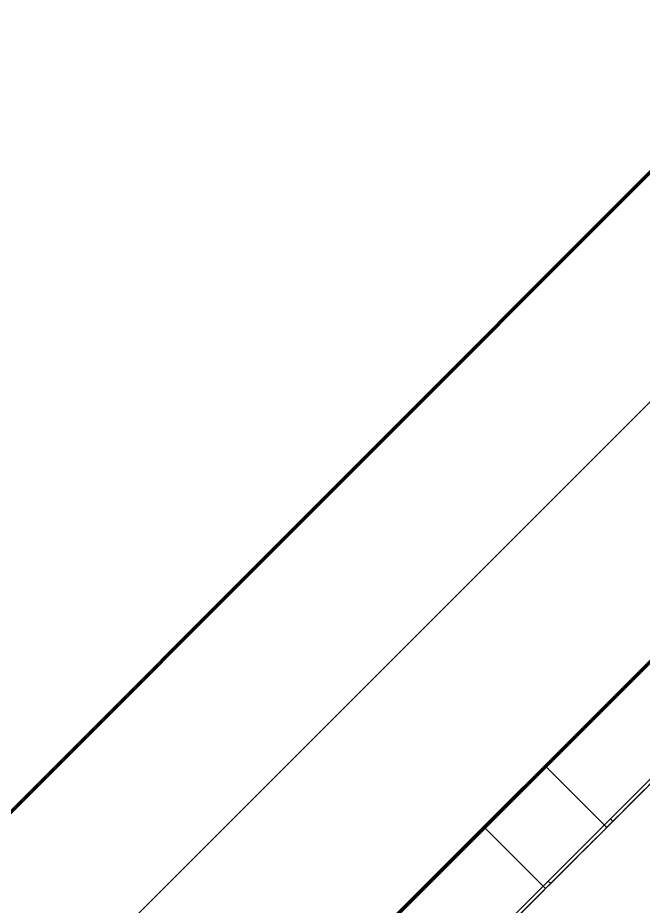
# Model space of a CAD drawing. Header units: millimetres. Extents: x -920231 to -841213, y -17301 to 22361.
# Drawn here: x -874426 to -874064, y -368 to 145 of the extents above; entities that cross this region are included whole.
import ezdxf

# ---------------------------------------------------------------- set-up
doc = ezdxf.new("R2010")
doc.units = ezdxf.units.MM
for name, color, linetype, lineweight in [('A-GLAZ-CURT', 2, 'Continuous', 9), ('A-WALL', 5, 'Continuous', 35), ('A-WALL-FNSH', 2, 'Continuous', 35), ('A-WALL-PATT', 1, 'Continuous', 35)]:
    doc.layers.add(name, color=color, linetype=linetype, lineweight=lineweight)
pattern_1 = [(45, (0, 0), (-212.13203, 212.13203), []), (135, (0, 0), (-212.13203, -212.13203), [])]

# ---------------------------------------------------------------- blocks, each defined once
blk = doc.blocks.new('PPLS-PP19_Custom Tile Pattern - Custom Tile Pattern-V29-4230-01 ENLARGED MULTI-PURPOSE LEVEL - REFLECTED CEILING PLAN - SHEET 1')
at = {"layer": 'A-GLAZ-CURT'}
for p, q in [((170.29, 0), (245.04, 0)), ((230.06, 0), (300, 0)), ((245.04, 0), (245.04, -2)), ((295.8, 0), (300, 0)), ((295.8, -2), (295.8, 0)), ((-300, -2), (300, -2)), ((245.04, -2), (170.29, -2)), ((300, -2), (295.8, -2)), ((300, 0), (300, -2)), ((300, -2), (300, -50)), ((300, -50), (-300, -50))]:
    blk.add_line(p, q, dxfattribs=at)
for points, knots in [([(300, 0), (286.53, 0), (254.22, 0), (207.11, 0), (177.41, 0), (159.34, 0), (158.33, 0), (158.3, 0)], [-285.253232, -285.253232, -285.253232, -285.253232, -244.693688, -187.987675, -143.776725, -129.632772, -123.352749, -123.352749, -123.352749, -123.352749]), ([(160.63, 0), (162.13, 0), (166.04, 0), (174.15, 0), (185.98, 0), (208.82, 0), (219.42, 0), (230.06, 0)], [-107.933655, -107.933655, -107.933655, -107.933655, -87.660824, -65.295536, -41.623857, -24.459831, 0, 0, 0, 0]), ([(219.84, 0), (220.8, 0), (227.72, 0), (240.28, 0), (245.04, 0)], [-10674.31991, -10674.31991, -10674.31991, -10674.31991, -10511.382485, -9932.504441, -9932.504441, -9932.504441, -9932.504441]), ([(300, 0), (288.22, 0), (262, 0), (232.23, 0), (221.93, 0), (220.47, 0)], [-12528.858583, -12528.858583, -12528.858583, -12528.858583, -11905.454923, -11162.864862, -10952.500711, -10952.500711, -10952.500711, -10952.500711]), ([(284.78, 0), (284.83, 0), (285.23, 0), (287.47, 0), (293.59, 0), (297.76, 0), (300, 0)], [-4096.535135, -4096.535135, -4096.535135, -4096.535135, -4053.389046, -3959.664717, -3862.421465, -3746.95702, -3746.95702, -3746.95702, -3746.95702]), ([(295.8, 0), (294.18, 0), (290.94, 0), (286.68, 0), (285.79, 0)], [-4679.165325, -4679.165325, -4679.165325, -4679.165325, -4358.271401, -4213.061173, -4213.061173, -4213.061173, -4213.061173])]:
    blk.add_open_spline(points, degree=3, knots=knots, dxfattribs=at)
blk = doc.blocks.new('PPLS-PP19_Custom Tile Pattern - Custom Tile Pattern-V30-4230-01 ENLARGED MULTI-PURPOSE LEVEL - REFLECTED CEILING PLAN - SHEET 1')
at = {"layer": 'A-GLAZ-CURT'}
for p, q in [((-300, 0), (-202.31, 0)), ((-291.48, 0), (-277.34, 0)), ((-277.34, 0), (-291.48, 0)), ((-300, -2), (-300, 0)), ((-300, -2), (300, -2)), ((-300, -50), (-300, -2)), ((-202.31, -2), (-300, -2)), ((300, -50), (-300, -50))]:
    blk.add_line(p, q, dxfattribs=at)
at = {"layer": 'A-GLAZ-CURT', "flags": 128}
for points in [[(-300, 0), (-291.7, 0), (-283.58, 0), (-275.62, 0), (-267.8, 0), (-260.12, 0), (-252.56, 0), (-245.12, 0), (-237.77, 0), (-230.5, 0), (-223.32, 0), (-216.2, 0), (-209.18, 0), (-202.31, 0)], [(-239.91, 0), (-247.01, 0), (-254.25, 0), (-261.61, 0), (-269.09, 0), (-276.68, 0), (-284.36, 0), (-292.14, 0), (-300, 0)]]:
    blk.add_lwpolyline(points, dxfattribs=at)
at = {"layer": 'A-GLAZ-CURT'}
for points, knots in [([(-300, 0), (-284.65, 0), (-236.57, 0), (-196.98, 0), (-172.69, 0), (-170.97, 0)], [-5323.127839, -5323.127839, -5323.127839, -5323.127839, -4502.809032, -2700.551212, -2561.87999, -2561.87999, -2561.87999, -2561.87999]), ([(-273.28, 0), (-276.69, 0), (-285.4, 0), (-294.48, 0), (-300, 0)], [-13920.993224, -13920.993224, -13920.993224, -13920.993224, -13729.592194, -13439.944408, -13439.944408, -13439.944408, -13439.944408])]:
    blk.add_open_spline(points, degree=3, knots=knots, dxfattribs=at)

msp = doc.modelspace()

# ---------------------------------------------------------------- hatches: boundary and pattern name
at = {"layer": 'A-WALL-PATT', "lineweight": 9}
h = msp.add_hatch(dxfattribs=at)
h.set_pattern_fill('FP_2', color=256, style=0, pattern_type=2)
h.set_pattern_definition([(45, (0, 0), (-84.852814, 84.852814), [])])
h.paths.add_polyline_path([(-881289.54, -7455.78), (-870754.74, 3079.02), (-871037.59, 3079.02), (-881572.39, -7455.78)])
h = msp.add_hatch(dxfattribs=at)
h.set_pattern_fill('FP_3', color=256, style=0, pattern_type=2)
h.set_pattern_definition(pattern_1)
h.paths.add_polyline_path([(-881268.83, -7505.78), (-870734.03, 3029.02), (-870804.74, 3029.02), (-881339.54, -7505.78)])
h = msp.add_hatch(dxfattribs=at)
h.set_pattern_fill('FP_3', color=256, style=0, pattern_type=2)
h.set_pattern_definition(pattern_1)
h.paths.add_polyline_path([(-881289.54, -7455.78), (-881218.83, -7455.78), (-870734.03, 3029.02), (-870804.74, 3029.02), (-880711.94, -6878.17)])

# ---------------------------------------------------------------- linework, layer by layer
at = {"layer": 'A-WALL', "color": 7, "lineweight": 70}
for p, q in [((-874787.39, -670.78), (-871037.59, 3079.02)), ((-870804.74, 3029.02), (-881289.54, -7455.78)), ((-881289.54, -7455.78), (-870804.74, 3029.02)), ((-881289.54, -7455.78), (-870804.74, 3029.02))]:
    msp.add_line(p, q, dxfattribs=at)
at = {"layer": 'A-WALL-FNSH', "color": 250}
for q in [(-881268.83, -7505.78), (-881218.83, -7455.78)]:
    msp.add_line((-870734.03, 3029.02), q, dxfattribs=at)

# ---------------------------------------------------------------- block references
at = {"layer": 'A-GLAZ-CURT', "rotation": 224.9999999999958}
for name, p in [('PPLS-PP19_Custom Tile Pattern - Custom Tile Pattern-V29-4230-01 ENLARGED MULTI-PURPOSE LEVEL - REFLECTED CEILING PLAN - SHEET 1', (-873908.69, -145.64)), ('PPLS-PP19_Custom Tile Pattern - Custom Tile Pattern-V30-4230-01 ENLARGED MULTI-PURPOSE LEVEL - REFLECTED CEILING PLAN - SHEET 1', (-874332.96, -569.9))]:
    msp.add_blockref(name, p, dxfattribs=at)

doc.saveas('drawing.dxf')
